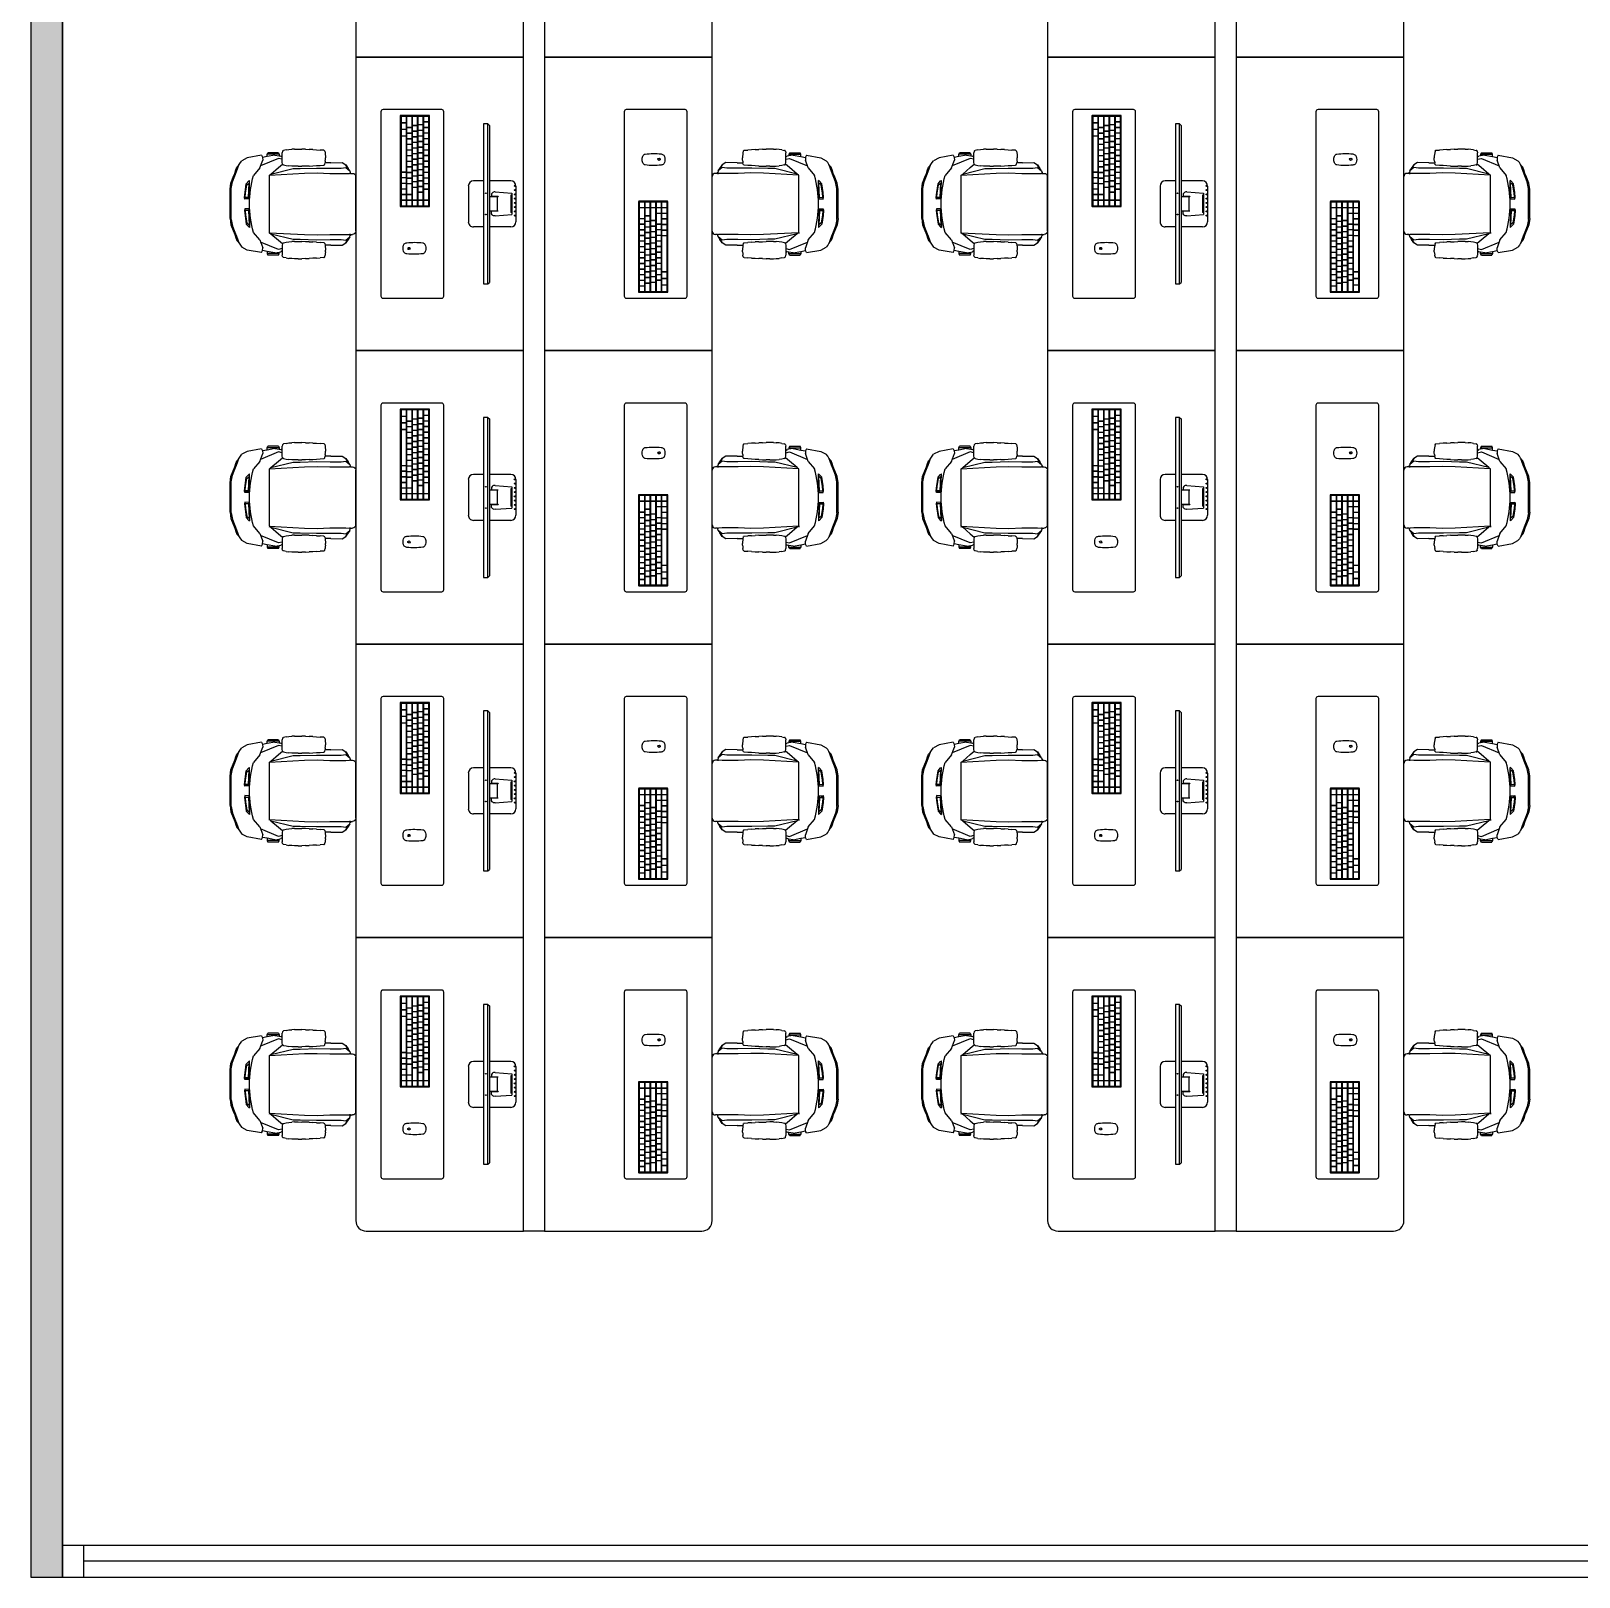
# Model space of a CAD drawing. Header units: centimetres. Extents: x 120 to 1760, y -2 to 1568.
# Drawn here: x 120 to 859, y 78 to 816 of the extents above; entities that cross this region are included whole.
import ezdxf

# ---------------------------------------------------------------- set-up
doc = ezdxf.new("R2010")
doc.units = ezdxf.units.CM
doc.header["$MEASUREMENT"] = 0
for name, color, linetype in [('dwgmodels.com', 250, 'Continuous'), ('Furniture', 130, 'Continuous'), ('hatches', 166, 'Continuous'), ('WIndows', 161, 'Continuous')]:
    doc.layers.add(name, color=color, linetype=linetype)

# ---------------------------------------------------------------- blocks, each defined once
blk = doc.blocks.new('Logo_Apple')
at = {"color": 0}
blk.add_lwpolyline([(1573, 1035, 0.60932574), (1668, -514, -0.13158971), (1143, -1402, -0.15253151), (846, -1554, -0.11925124), (661, -1541, -0.03241254), (435, -1453, 0.12443749), (138, -1397, 0.09953875), (-239, -1497, -0.08742046), (-451, -1559, -0.19162899), (-757, -1474, -0.0788772), (-1001, -1219, -0.16273057), (-1527, 270, -0.29917322), (-917, 1328, -0.21843141), (-209, 1340, 0.01759536), (9, 1258, 0.16365545), (191, 1258, 0.01485398), (341, 1313, -0.03626545), (651, 1413, -0.1104414), (932, 1418, -0.02065594), (1113, 1373, -0.14542297), (1502, 1122, -0.01539362), (1573, 1035)], format="xyb", dxfattribs=at)
blk.add_lwpolyline([(859, 2376, 0.40282968), (71, 1469, 0.40288947)], format="xyb", close=True, dxfattribs=at)
blk = doc.blocks.new('*U14')
blk.add_lwpolyline([(0.65, -0.75, 0.414214), (0.75, -0.65), (0.75, 0.65, 0.414214), (0.65, 0.75), (-0.65, 0.75, 0.414214), (-0.75, 0.65), (-0.75, -0.65, 0.414214), (-0.65, -0.75)], format="xyb", close=True)
blk = doc.blocks.new('*U15')
at = {"color": 0, "linetype": 'ByBlock', "lineweight": -2, "transparency": 16777216}
for p in [(0, 0), (1.55, 0), (3.1, 0), (4.65, 0), (6.2, 0), (7.75, 0), (9.3, 0), (10.85, 0), (12.4, 0), (13.95, 0), (15.5, 0), (17.05, 0)]:
    blk.add_blockref('*U14', p, dxfattribs=at)
blk = doc.blocks.new('*U16')
blk.add_lwpolyline([(0.65, -0.75, 0.414214), (0.75, -0.65), (0.75, 0.65, 0.414214), (0.65, 0.75), (-0.65, 0.75, 0.414214), (-0.75, 0.65), (-0.75, -0.65, 0.414214), (-0.65, -0.75)], format="xyb", close=True)
blk = doc.blocks.new('*U18')
at = {"color": 0, "linetype": 'ByBlock', "lineweight": -2, "transparency": 16777216}
for p in [(0, 0), (1.55, 0), (3.1, 0), (4.65, 0), (6.2, 0), (7.75, 0), (9.3, 0), (10.85, 0), (12.4, 0), (13.95, 0), (15.5, 0)]:
    blk.add_blockref('*U16', p, dxfattribs=at)
blk = doc.blocks.new('*U19')
blk.add_lwpolyline([(-0.78, -0.75), (0.78, -0.75, 0.414214), (0.88, -0.65), (0.88, 0.65, 0.414214), (0.78, 0.75), (-0.78, 0.75, 0.414214), (-0.88, 0.65), (-0.88, -0.65, 0.414214)], format="xyb", close=True)
blk = doc.blocks.new('*U20')
at = {"color": 0, "linetype": 'ByBlock', "lineweight": -2, "transparency": 16777216}
for p in [(0, 0), (1.8105, 0), (3.621, 0)]:
    blk.add_blockref('*U19', p, dxfattribs=at)
blk = doc.blocks.new('*U23')
blk.add_lwpolyline([(0.65, -0.75, 0.414214), (0.75, -0.65), (0.75, 0.65, 0.414214), (0.65, 0.75), (-0.65, 0.75, 0.414214), (-0.75, 0.65), (-0.75, -0.65, 0.414214), (-0.65, -0.75)], format="xyb", close=True)
blk = doc.blocks.new('*U21')
at = {"color": 0, "linetype": 'ByBlock', "lineweight": -2, "transparency": 16777216}
for p in [(0, 0), (1.55, 0), (3.1, 0), (4.65, 0), (6.2, 0), (7.75, 0), (9.3, 0), (10.85, 0), (12.4, 0), (13.95, 0)]:
    blk.add_blockref('*U23', p, dxfattribs=at)
blk = doc.blocks.new('*U26')
blk.add_lwpolyline([(0.65, -0.75, 0.414214), (0.75, -0.65), (0.75, 0.65, 0.414214), (0.65, 0.75), (-0.65, 0.75, 0.414214), (-0.75, 0.65), (-0.75, -0.65, 0.414214), (-0.65, -0.75)], format="xyb", close=True)
blk = doc.blocks.new('*U24')
at = {"color": 0, "linetype": 'ByBlock', "lineweight": -2, "transparency": 16777216}
for p in [(0, 0), (1.55, 0), (3.1, 0), (4.65, 0), (6.2, 0), (7.75, 0)]:
    blk.add_blockref('*U26', p, dxfattribs=at)
blk = doc.blocks.new('Gaming Keyboard')
for points in [[(1713.65, 1257.35, 0.414214), (1713.55, 1257.45), (1688.65, 1257.45, 0.414214), (1688.55, 1257.35), (1688.55, 1249.44, 0.414214), (1688.65, 1249.34), (1713.55, 1249.34, 0.414214), (1713.65, 1249.44)], [(1713.4, 1249.49, 0.414214), (1713.5, 1249.59), (1713.5, 1257.2, 0.414214), (1713.4, 1257.3), (1688.8, 1257.3, 0.414214), (1688.7, 1257.2), (1688.7, 1249.59, 0.414214), (1688.8, 1249.49)], [(1690.17, 1255.73, 0.414214), (1690.27, 1255.83), (1690.27, 1257.13, 0.414214), (1690.17, 1257.23), (1688.87, 1257.23, 0.414214), (1688.77, 1257.13), (1688.77, 1255.83, 0.414214), (1688.87, 1255.73)], [(1691.71, 1255.73, 0.414214), (1691.81, 1255.83), (1691.81, 1257.13, 0.414214), (1691.71, 1257.23), (1690.41, 1257.23, 0.414214), (1690.31, 1257.13), (1690.31, 1255.83, 0.414214), (1690.41, 1255.73)], [(1693.26, 1255.73, 0.414214), (1693.36, 1255.83), (1693.36, 1257.13, 0.414214), (1693.26, 1257.23), (1691.96, 1257.23, 0.414214), (1691.86, 1257.13), (1691.86, 1255.83, 0.414214), (1691.96, 1255.73)], [(1694.81, 1255.73, 0.414214), (1694.91, 1255.83), (1694.91, 1257.13, 0.414214), (1694.81, 1257.23), (1693.51, 1257.23, 0.414214), (1693.41, 1257.13), (1693.41, 1255.83, 0.414214), (1693.51, 1255.73)], [(1696.36, 1255.73, 0.414214), (1696.46, 1255.83), (1696.46, 1257.13, 0.414214), (1696.36, 1257.23), (1695.06, 1257.23, 0.414214), (1694.96, 1257.13), (1694.96, 1255.83, 0.414214), (1695.06, 1255.73)], [(1697.91, 1255.73, 0.414214), (1698.01, 1255.83), (1698.01, 1257.13, 0.414214), (1697.91, 1257.23), (1696.61, 1257.23, 0.414214), (1696.51, 1257.13), (1696.51, 1255.83, 0.414214), (1696.61, 1255.73)], [(1699.46, 1255.73, 0.414214), (1699.56, 1255.83), (1699.56, 1257.13, 0.414214), (1699.46, 1257.23), (1698.16, 1257.23, 0.414214), (1698.06, 1257.13), (1698.06, 1255.83, 0.414214), (1698.16, 1255.73)], [(1701.01, 1255.73, 0.414214), (1701.11, 1255.83), (1701.11, 1257.13, 0.414214), (1701.01, 1257.23), (1699.71, 1257.23, 0.414214), (1699.61, 1257.13), (1699.61, 1255.83, 0.414214), (1699.71, 1255.73)], [(1702.56, 1255.73, 0.414214), (1702.66, 1255.83), (1702.66, 1257.13, 0.414214), (1702.56, 1257.23), (1701.26, 1257.23, 0.414214), (1701.16, 1257.13), (1701.16, 1255.83, 0.414214), (1701.26, 1255.73)], [(1704.11, 1255.73, 0.414214), (1704.21, 1255.83), (1704.21, 1257.13, 0.414214), (1704.11, 1257.23), (1702.81, 1257.23, 0.414214), (1702.71, 1257.13), (1702.71, 1255.83, 0.414214), (1702.81, 1255.73)], [(1705.66, 1255.73, 0.414214), (1705.76, 1255.83), (1705.76, 1257.13, 0.414214), (1705.66, 1257.23), (1704.36, 1257.23, 0.414214), (1704.26, 1257.13), (1704.26, 1255.83, 0.414214), (1704.36, 1255.73)], [(1707.21, 1255.73, 0.414214), (1707.31, 1255.83), (1707.31, 1257.13, 0.414214), (1707.21, 1257.23), (1705.91, 1257.23, 0.414214), (1705.81, 1257.13), (1705.81, 1255.83, 0.414214), (1705.91, 1255.73)], [(1708.76, 1255.73, 0.414214), (1708.86, 1255.83), (1708.86, 1257.13, 0.414214), (1708.76, 1257.23), (1707.46, 1257.23, 0.414214), (1707.36, 1257.13), (1707.36, 1255.83, 0.414214), (1707.46, 1255.73)], [(1708.9, 1257.13), (1708.9, 1255.83, 0.414214), (1709, 1255.73), (1711.79, 1255.73, 0.414214), (1711.89, 1255.83), (1711.89, 1257.13, 0.414214), (1711.79, 1257.23), (1709, 1257.23, 0.414214)], [(1713.33, 1255.73, 0.414214), (1713.43, 1255.83), (1713.43, 1257.13, 0.414214), (1713.33, 1257.23), (1712.03, 1257.23, 0.414214), (1711.93, 1257.13), (1711.93, 1255.83, 0.414214), (1712.03, 1255.73)], [(1688.87, 1254.19), (1690.96, 1254.19, 0.414214), (1691.06, 1254.29), (1691.06, 1255.59, 0.414214), (1690.96, 1255.69), (1688.87, 1255.69, 0.414214), (1688.77, 1255.59), (1688.77, 1254.29, 0.414214)], [(1688.87, 1252.64), (1691.19, 1252.64, 0.414214), (1691.29, 1252.74), (1691.29, 1254.04, 0.414214), (1691.19, 1254.14), (1688.87, 1254.14, 0.414214), (1688.77, 1254.04), (1688.77, 1252.74, 0.414214)], [(1688.77, 1252.5), (1688.77, 1251.2, 0.414214), (1688.87, 1251.1), (1691.75, 1251.1, 0.414214), (1691.85, 1251.2), (1691.85, 1252.5, 0.414214), (1691.75, 1252.6), (1688.87, 1252.6, 0.414214)], [(1707.38, 1251.2, 0.414214), (1707.48, 1251.1), (1710.23, 1251.1, 0.414214), (1710.33, 1251.2), (1710.33, 1252.5, 0.414214), (1710.23, 1252.6), (1707.48, 1252.6, 0.414214), (1707.38, 1252.5)], [(1711.79, 1252.64, 0.414214), (1711.89, 1252.74), (1711.89, 1254.04, 0.414214), (1711.79, 1254.14), (1708.47, 1254.14, 0.414214), (1708.37, 1254.04), (1708.37, 1252.74, 0.414214), (1708.47, 1252.64)], [(1709.79, 1254.19), (1711.79, 1254.19, 0.414214), (1711.89, 1254.29), (1711.89, 1255.59, 0.414214), (1711.79, 1255.69), (1709.79, 1255.69, 0.414214), (1709.69, 1255.59), (1709.69, 1254.29, 0.414214)], [(1711.78, 1251.1, 0.414214), (1711.88, 1251.2), (1711.88, 1252.5, 0.414214), (1711.78, 1252.6), (1710.48, 1252.6, 0.414214), (1710.38, 1252.5), (1710.38, 1251.2, 0.414214), (1710.48, 1251.1)], [(1713.33, 1254.19, 0.414214), (1713.43, 1254.29), (1713.43, 1255.59, 0.414214), (1713.33, 1255.69), (1712.03, 1255.69, 0.414214), (1711.93, 1255.59), (1711.93, 1254.29, 0.414214), (1712.03, 1254.19)], [(1713.33, 1252.64, 0.414214), (1713.43, 1252.74), (1713.43, 1254.04, 0.414214), (1713.33, 1254.14), (1712.03, 1254.14, 0.414214), (1711.93, 1254.04), (1711.93, 1252.74, 0.414214), (1712.03, 1252.64)], [(1713.33, 1251.1, 0.414214), (1713.43, 1251.2), (1713.43, 1252.5, 0.414214), (1713.33, 1252.6), (1712.03, 1252.6, 0.414214), (1711.93, 1252.5), (1711.93, 1251.2, 0.414214), (1712.03, 1251.1)], [(1694.3, 1249.56), (1704.04, 1249.56, 0.414214), (1704.14, 1249.66), (1704.14, 1250.96, 0.414214), (1704.04, 1251.06), (1694.3, 1251.06, 0.414214), (1694.2, 1250.96), (1694.2, 1249.66, 0.414214)]]:
    blk.add_lwpolyline(points, format="xyb", close=True)
for name, p in [('*U15', (1691.85, 1254.94)), ('*U18', (1692.08, 1253.39)), ('*U21', (1692.64, 1251.85)), ('*U20', (1689.65, 1250.31)), ('*U24', (1704.93, 1250.31))]:
    blk.add_blockref(name, p)
blk = doc.blocks.new('iMac 27_top persp_dwgmodels.com')
at = {"layer": 'dwgmodels.com', "color": 0}
blk.add_lwpolyline([(233.3, -112.2, -0.198798), (246.3, -121.7, -0.10516), (247, -123.8, -0.060397), (247.5, -195.7, -0.156139), (242.2, -207.5, -0.13832), (236, -211.3, -0.081219), (222.7, -213, -0.081219), (209.4, -211.3, -0.13832), (203.2, -207.5, -0.156139), (197.9, -195.7, -0.060397), (198.4, -123.8, -0.10516), (199.1, -121.7, -0.198798), (212.1, -112.2, -0.111855)], format="xyb", close=True, dxfattribs=at)
at = {"xscale": 16.18889660343129, "yscale": 16.18889660343129, "zscale": 16.18889660343129}
blk.add_blockref('Gaming Keyboard', (-27706.2, -20451.1), dxfattribs=at)
at = {"layer": 'dwgmodels.com', "color": 0, "xscale": 0.002856511494637426, "yscale": 0.002856511494637426, "zscale": 0.002856511494637426}
blk.add_blockref('Logo_Apple', (223.3, -186.6), dxfattribs=at)
blk = doc.blocks.new('gamingchairplan')
at = {"layer": 'Furniture'}
for p, q in [((0.2846, 0.5474), (0.3022, 0.58)), ((0.3133, 0.5896), (0.3022, 0.58)), ((0.3251, 0.5967), (0.3133, 0.5896)), ((0.3316, 0.6015), (0.3251, 0.5967)), ((0.3288, 0.599), (0.3251, 0.5967)), ((0.3458, 0.6055), (0.3288, 0.599)), ((0.3288, 0.599), (0.3316, 0.6015)), ((0.3417, 0.6105), (0.3316, 0.6015)), ((0.3316, 0.6015), (0.3317, 0.6015)), ((0.3577, 0.6167), (0.3417, 0.6105)), ((0.368, 0.6123), (0.3458, 0.6055)), ((0.3787, 0.6231), (0.3577, 0.6167)), ((0.3935, 0.6234), (0.368, 0.6123)), ((0.4028, 0.6337), (0.3787, 0.6231)), ((0.4301, 0.6379), (0.3935, 0.6234)), ((0.4374, 0.6475), (0.4028, 0.6337)), ((0.4705, 0.6461), (0.4301, 0.6379)), ((0.4756, 0.6524), (0.4374, 0.6475)), ((0.6585, 0.6461), (0.4705, 0.6461)), ((0.6534, 0.6524), (0.4756, 0.6524)), ((0.5253, 0.5647), (0.4948, 0.5613)), ((0.5355, 0.563), (0.5253, 0.5647)), ((0.5934, 0.563), (0.6036, 0.5647)), ((0.6036, 0.5647), (0.6341, 0.5613)), ((0.6534, 0.6524), (0.6916, 0.6475)), ((0.6585, 0.6461), (0.6989, 0.6379)), ((0.6916, 0.6475), (0.7262, 0.6337)), ((0.6989, 0.6379), (0.7354, 0.6234)), ((0.7262, 0.6337), (0.7503, 0.6231)), ((0.7354, 0.6234), (0.761, 0.6123)), ((0.7503, 0.6231), (0.7713, 0.6167)), ((0.761, 0.6123), (0.7832, 0.6055)), ((0.7713, 0.6167), (0.7873, 0.6105)), ((0.7832, 0.6055), (0.8001, 0.599)), ((0.7873, 0.6105), (0.7973, 0.6015)), ((0.8001, 0.599), (0.7973, 0.6015)), ((0.7973, 0.6015), (0.7973, 0.6015)), ((0.7973, 0.6015), (0.8038, 0.5967)), ((0.8001, 0.599), (0.8038, 0.5967)), ((0.8038, 0.5967), (0.8157, 0.5896)), ((0.8157, 0.5896), (0.8267, 0.58)), ((0.8444, 0.5474), (0.8267, 0.58)), ((0.2692, 0.4618), (0.2846, 0.5474)), ((0.3456, 0.4713), (0.2981, 0.454)), ((0.3456, 0.4713), (0.3913, 0.5101)), ((0.4245, 0.5378), (0.4219, 0.5332)), ((0.5253, 0.5367), (0.4219, 0.5332)), ((0.4422, 0.5534), (0.4245, 0.5378)), ((0.4487, 0.5508), (0.4383, 0.5355)), ((0.5254, 0.5395), (0.4383, 0.5355)), ((0.4948, 0.5613), (0.4422, 0.5534)), ((0.4984, 0.5584), (0.4487, 0.5508)), ((0.5229, 0.561), (0.4984, 0.5584)), ((0.5229, 0.561), (0.5254, 0.5597)), ((0.5338, 0.5376), (0.5253, 0.5367)), ((0.5254, 0.5395), (0.5254, 0.5597)), ((0.5254, 0.5597), (0.5278, 0.5584)), ((0.5278, 0.5584), (0.5254, 0.5395)), ((0.5338, 0.5376), (0.5355, 0.563)), ((0.5951, 0.5376), (0.5934, 0.563)), ((0.5951, 0.5376), (0.6036, 0.5367)), ((0.6036, 0.5597), (0.6012, 0.5584)), ((0.6012, 0.5584), (0.6036, 0.5395)), ((0.6061, 0.561), (0.6036, 0.5597)), ((0.6036, 0.5395), (0.6036, 0.5597)), ((0.6036, 0.5395), (0.6907, 0.5355)), ((0.6036, 0.5367), (0.7071, 0.5332)), ((0.6061, 0.561), (0.6305, 0.5584)), ((0.6305, 0.5584), (0.6803, 0.5508)), ((0.6341, 0.5613), (0.6867, 0.5534)), ((0.6803, 0.5508), (0.6907, 0.5355)), ((0.6867, 0.5534), (0.7045, 0.5378)), ((0.7045, 0.5378), (0.7071, 0.5332)), ((0.7834, 0.4713), (0.7376, 0.5101)), ((0.7834, 0.4713), (0.8309, 0.454)), ((0.8597, 0.4618), (0.8444, 0.5474)), ((0.2626, 0.4265), (0.2536, 0.4219)), ((0.2536, 0.3589), (0.2536, 0.4219)), ((0.2765, 0.4265), (0.2626, 0.4265)), ((0.2626, 0.3543), (0.2626, 0.4265)), ((0.2676, 0.3799), (0.2765, 0.4265)), ((0.2676, 0.3799), (0.2723, 0.3543)), ((0.2692, 0.4618), (0.2811, 0.4544)), ((0.2765, 0.4265), (0.2818, 0.4544)), ((0.2811, 0.4544), (0.2818, 0.4544)), ((0.2818, 0.4544), (0.2981, 0.454)), ((0.2879, 0.3587), (0.3332, 0.4668)), ((0.3829, 0.4035), (0.3439, 0.3572)), ((0.3829, 0.4035), (0.3496, 0.2692)), ((0.3899, 0.4118), (0.3778, 0.2002)), ((0.3899, 0.4118), (0.3829, 0.4035)), ((0.3913, 0.4135), (0.3899, 0.4118)), ((0.7376, 0.4135), (0.3913, 0.4135)), ((0.7376, 0.4135), (0.7444, 0.4143)), ((0.7376, 0.4135), (0.7391, 0.4118)), ((0.7391, 0.4118), (0.7512, 0.2002)), ((0.7391, 0.4118), (0.7461, 0.4035)), ((0.7461, 0.4035), (0.7794, 0.2692)), ((0.7461, 0.4035), (0.7851, 0.3572)), ((0.8411, 0.3587), (0.7958, 0.4668)), ((0.8472, 0.4544), (0.8309, 0.454)), ((0.8478, 0.4544), (0.8472, 0.4544)), ((0.8525, 0.4265), (0.8472, 0.4544)), ((0.8597, 0.4618), (0.8478, 0.4544)), ((0.8525, 0.4265), (0.8663, 0.4265)), ((0.8614, 0.3799), (0.8525, 0.4265)), ((0.8614, 0.3799), (0.8567, 0.3543)), ((0.8663, 0.4265), (0.8754, 0.4219)), ((0.8663, 0.3543), (0.8663, 0.4265)), ((0.8754, 0.3589), (0.8754, 0.4219)), ((0.2337, 0.2945), (0.2321, 0.2776)), ((0.2363, 0.3114), (0.2337, 0.2945)), ((0.2363, 0.3114), (0.2398, 0.328)), ((0.2406, 0.3304), (0.2398, 0.328)), ((0.2422, 0.3323), (0.2406, 0.3304)), ((0.2444, 0.3335), (0.2422, 0.3323)), ((0.2444, 0.3335), (0.2541, 0.3356)), ((0.2536, 0.3589), (0.2626, 0.3543)), ((0.2788, 0.3356), (0.2541, 0.3356)), ((0.2626, 0.3543), (0.2723, 0.3543)), ((0.2723, 0.3543), (0.2743, 0.343)), ((0.2788, 0.3356), (0.2743, 0.343)), ((0.2928, 0.3356), (0.2788, 0.3356)), ((0.2928, 0.3356), (0.2879, 0.3587)), ((0.3133, 0.3356), (0.2928, 0.3356)), ((0.3218, 0.3337), (0.3133, 0.3356)), ((0.3235, 0.3342), (0.3218, 0.3337)), ((0.323, 0.3335), (0.3218, 0.3337)), ((0.323, 0.3335), (0.3253, 0.3323)), ((0.3439, 0.3572), (0.3235, 0.3342)), ((0.3269, 0.3304), (0.3253, 0.3323)), ((0.3277, 0.328), (0.3269, 0.3304)), ((0.3277, 0.328), (0.3312, 0.3114)), ((0.3312, 0.3114), (0.3338, 0.2945)), ((0.3354, 0.2776), (0.3338, 0.2945)), ((0.7851, 0.3572), (0.8055, 0.3342)), ((0.7952, 0.2945), (0.7935, 0.2776)), ((0.7977, 0.3114), (0.7952, 0.2945)), ((0.8012, 0.328), (0.7977, 0.3114)), ((0.802, 0.3304), (0.8012, 0.328)), ((0.8037, 0.3323), (0.802, 0.3304)), ((0.8059, 0.3335), (0.8037, 0.3323)), ((0.8055, 0.3342), (0.8072, 0.3337)), ((0.8059, 0.3335), (0.8072, 0.3337)), ((0.8072, 0.3337), (0.8156, 0.3356)), ((0.8156, 0.3356), (0.8362, 0.3356)), ((0.8362, 0.3356), (0.8411, 0.3587)), ((0.8362, 0.3356), (0.8502, 0.3356)), ((0.8502, 0.3356), (0.8546, 0.343)), ((0.8502, 0.3356), (0.8748, 0.3356)), ((0.8567, 0.3543), (0.8546, 0.343)), ((0.8663, 0.3543), (0.8567, 0.3543)), ((0.8754, 0.3589), (0.8663, 0.3543)), ((0.8845, 0.3335), (0.8748, 0.3356)), ((0.8845, 0.3335), (0.8868, 0.3323)), ((0.8868, 0.3323), (0.8884, 0.3304)), ((0.8892, 0.328), (0.8884, 0.3304)), ((0.8927, 0.3114), (0.8892, 0.328)), ((0.8927, 0.3114), (0.8953, 0.2945)), ((0.8969, 0.2776), (0.8953, 0.2945)), ((0.2314, 0.2606), (0.2321, 0.2776)), ((0.2314, 0.2606), (0.2314, 0.2383)), ((0.2314, 0.2383), (0.2317, 0.2161)), ((0.2323, 0.1938), (0.2317, 0.2161)), ((0.2323, 0.1938), (0.2331, 0.1716)), ((0.3344, 0.1716), (0.3352, 0.1938)), ((0.3352, 0.1938), (0.3357, 0.2161)), ((0.3361, 0.2606), (0.3354, 0.2776)), ((0.3361, 0.2383), (0.3357, 0.2161)), ((0.3361, 0.2383), (0.3361, 0.2606)), ((0.3495, 0.2254), (0.3473, 0.128)), ((0.3496, 0.2692), (0.3495, 0.2254)), ((0.3778, 0.2002), (0.3761, 0.1235)), ((0.7512, 0.2002), (0.7529, 0.1235)), ((0.7794, 0.2692), (0.7795, 0.2254)), ((0.7795, 0.2254), (0.7817, 0.128)), ((0.7928, 0.2606), (0.7935, 0.2776)), ((0.7928, 0.2606), (0.7929, 0.2383)), ((0.7929, 0.2383), (0.7932, 0.2161)), ((0.7938, 0.1938), (0.7932, 0.2161)), ((0.7946, 0.1716), (0.7938, 0.1938)), ((0.8967, 0.1938), (0.8959, 0.1716)), ((0.8967, 0.1938), (0.8972, 0.2161)), ((0.8976, 0.2606), (0.8969, 0.2776)), ((0.8975, 0.2383), (0.8972, 0.2161)), ((0.8975, 0.2383), (0.8976, 0.2606)), ((0.2342, 0.1494), (0.2331, 0.1716)), ((0.2342, 0.1494), (0.2355, 0.1271)), ((0.2355, 0.1271), (0.2371, 0.1048)), ((0.2389, 0.0827), (0.2371, 0.1048)), ((0.3304, 0.1048), (0.3286, 0.0827)), ((0.332, 0.1271), (0.3304, 0.1048)), ((0.3333, 0.1494), (0.332, 0.1271)), ((0.3344, 0.1716), (0.3333, 0.1494)), ((0.3473, 0.128), (0.348, 0.0437)), ((0.3761, 0.1235), (0.3795, 0.0451)), ((0.7529, 0.1235), (0.7495, 0.0451)), ((0.7817, 0.128), (0.781, 0.0437)), ((0.7946, 0.1716), (0.7957, 0.1494)), ((0.797, 0.1271), (0.7957, 0.1494)), ((0.797, 0.1271), (0.7986, 0.1048)), ((0.8004, 0.0827), (0.7986, 0.1048)), ((0.8901, 0.0827), (0.8919, 0.1048)), ((0.8935, 0.1271), (0.8919, 0.1048)), ((0.8935, 0.1271), (0.8948, 0.1494)), ((0.8948, 0.1494), (0.8959, 0.1716)), ((0.2396, 0.0803), (0.2389, 0.0827)), ((0.2396, 0.0803), (0.2413, 0.0783)), ((0.2436, 0.0772), (0.2413, 0.0783)), ((0.2436, 0.0772), (0.2535, 0.0751)), ((0.2535, 0.0751), (0.2635, 0.0735)), ((0.2635, 0.0735), (0.2736, 0.0726)), ((0.2736, 0.0726), (0.2837, 0.0723)), ((0.2939, 0.0726), (0.2837, 0.0723)), ((0.304, 0.0735), (0.2939, 0.0726)), ((0.304, 0.0735), (0.314, 0.0751)), ((0.3146, 0.0397), (0.3137, -0.0296)), ((0.3143, 0.0751), (0.314, 0.0751)), ((0.3239, 0.0772), (0.3143, 0.0751)), ((0.3146, 0.0397), (0.3143, 0.0751)), ((0.3262, 0.0783), (0.3239, 0.0772)), ((0.3278, 0.0803), (0.3262, 0.0783)), ((0.3286, 0.0827), (0.3278, 0.0803)), ((0.348, 0.0437), (0.3481, -0.0236)), ((0.3795, 0.0451), (0.3793, -0.0124)), ((0.7495, 0.0451), (0.7496, -0.0124)), ((0.781, 0.0437), (0.7809, -0.0236)), ((0.8011, 0.0803), (0.8004, 0.0827)), ((0.8011, 0.0803), (0.8028, 0.0783)), ((0.8051, 0.0772), (0.8028, 0.0783)), ((0.8051, 0.0772), (0.8146, 0.0751)), ((0.8144, 0.0397), (0.8146, 0.0751)), ((0.8144, 0.0397), (0.8152, -0.0296)), ((0.8146, 0.0751), (0.815, 0.0751)), ((0.815, 0.0751), (0.825, 0.0735)), ((0.825, 0.0735), (0.8351, 0.0726)), ((0.8351, 0.0726), (0.8452, 0.0723)), ((0.8554, 0.0726), (0.8452, 0.0723)), ((0.8554, 0.0726), (0.8654, 0.0735)), ((0.8654, 0.0735), (0.8755, 0.0751)), ((0.8854, 0.0772), (0.8755, 0.0751)), ((0.8854, 0.0772), (0.8877, 0.0783)), ((0.8893, 0.0803), (0.8877, 0.0783)), ((0.8901, 0.0827), (0.8893, 0.0803)), ((0.3137, -0.0296), (0.3273, -0.0508)), ((0.3273, -0.0508), (0.3493, -0.0651)), ((0.3493, -0.0651), (0.3286, -0.0507)), ((0.3481, -0.0236), (0.3439, -0.0507)), ((0.3439, -0.0507), (0.3643, -0.0756)), ((0.3643, -0.0756), (0.3493, -0.0651)), ((0.3643, -0.0756), (0.3732, -0.0784)), ((0.3787, -0.0812), (0.3732, -0.0784)), ((0.3732, -0.0784), (0.3787, -0.0802)), ((0.3791, -0.0508), (0.3787, -0.0744)), ((0.3787, -0.0802), (0.3787, -0.0744)), ((0.3787, -0.0802), (0.3787, -0.0812)), ((0.3787, -0.0812), (0.3787, -0.0921)), ((0.3793, -0.0124), (0.3791, -0.0508)), ((0.7496, -0.0124), (0.7499, -0.0508)), ((0.7499, -0.0508), (0.7503, -0.0744)), ((0.7503, -0.0802), (0.7503, -0.0744)), ((0.7503, -0.0812), (0.7558, -0.0784)), ((0.7558, -0.0784), (0.7503, -0.0802)), ((0.7503, -0.0802), (0.7503, -0.0812)), ((0.7503, -0.0812), (0.7503, -0.0921)), ((0.7647, -0.0756), (0.7558, -0.0784)), ((0.7851, -0.0507), (0.7647, -0.0756)), ((0.7647, -0.0756), (0.7797, -0.0651)), ((0.7797, -0.0651), (0.8004, -0.0507)), ((0.8017, -0.0508), (0.7797, -0.0651)), ((0.7809, -0.0236), (0.7851, -0.0507)), ((0.8152, -0.0296), (0.8017, -0.0508)), ((0.7303, -0.1121), (0.3987, -0.1121))]:
    blk.add_line(p, q, dxfattribs=at)
for centre, radius, start, end in [((0.5645, -0.1056), 0.6395, 74.29212, 105.70788), ((0.3987, -0.0921), 0.02, 180, 270), ((0.7303, -0.0921), 0.02, 270, 0)]:
    blk.add_arc(centre, radius, start, end, dxfattribs=at)
blk = doc.blocks.new('Dell S2340T 23-Inch 10-point Multi-Touch Monitor')
at = {"color": 0}
for p, q in [((-77.3, -17.2), (-77.3, -88.7)), ((-40.1, -70.4), (-36, -14.3)), ((-29.2, -14.3), (-29.2, -17.2)), ((-28.6, -14.3), (-28.6, -16.6)), ((28.6, -14.3), (28.6, -16.6)), ((29.2, -14.3), (29.2, -17.2)), ((40.1, -70.4), (36, -14.3)), ((77.3, -17.2), (77.3, -88.7)), ((-268.9, -94.4), (-264.1, -88.7)), ((-264.1, -88.7), (264.1, -88.7)), ((-24.6, -60.1), (-24.6, -82.1)), ((-24.6, -60.1), (-24, -60.1)), ((-24, -60.1), (-24, -88.7)), ((-24, -62.9), (24, -62.9)), ((24, -60.1), (24, -88.7)), ((24, -60.1), (24.6, -60.1)), ((24.6, -60.1), (24.6, -82.1)), ((268.9, -94.4), (264.1, -88.7)), ((-77.3, -108.7), (-77.3, -143.1)), ((77.3, -108.7), (77.3, -143.1))]:
    blk.add_line(p, q, dxfattribs=at)
for points in [[(-60.1, 0), (60.1, 0)], [(-36, -14.3), (36, -14.3)], [(-29.2, -17.2), (29.2, -17.2)], [(-28.6, -16.6), (28.6, -16.6)], [(-268.9, -108.7), (268.9, -108.7), (268.9, -94.4), (-268.9, -94.4), (-268.9, -108.7)], [(-60.1, -160.2), (60.1, -160.2)]]:
    blk.add_lwpolyline(points, dxfattribs=at)
for points in [[(-40.1, -70.4, 0.263666), (-36.6, -80.4), (-33.6, -82.1), (-24.6, -82.1)], [(40.1, -70.4, -0.263666), (36.6, -80.4), (33.6, -82.1), (24.6, -82.1)]]:
    blk.add_lwpolyline(points, format="xyb", dxfattribs=at)
for centre, radius in [((-60.7, -3.8), 1.73), ((-46.4, -3.8), 1.73), ((-32.1, -3.8), 1.73), ((-17.8, -3.8), 1.73), ((-3.5, -3.8), 1.73), ((10.8, -3.8), 1.73), ((25.1, -3.8), 1.73), ((39.4, -3.8), 1.73), ((-35.8, -101.6), 1.14), ((35.8, -101.6), 1.14)]:
    blk.add_circle(centre, radius, dxfattribs=at)
for centre, start, end in [((-60.1, -17.2), 90, 180), ((60.1, -17.2), 0, 90), ((-60.1, -143.1), 180, 270), ((60.1, -143.1), 270, 0)]:
    blk.add_arc(centre, 17.2, start, end, dxfattribs=at)

msp = doc.modelspace()

# ---------------------------------------------------------------- hatches: boundary and pattern name
at = {"layer": 'hatches'}
h = msp.add_hatch(dxfattribs=at)
h.set_pattern_fill('ANSI31', color=256)
h.paths.add_polyline_path([(960.38, 1450.17), (945.38, 1450.17), (945.38, 1207.17), (945.38, 1192.17), (960.38, 1192.17), (1430.38, 1192.17), (1430.38, 1042.17), (1090.38, 1042.17), (1090.38, 1027.17), (1430.38, 1027.17), (1430.38, 992.17), (1430.38, 977.17), (1445.38, 977.17), (1745.38, 977.17), (1745.38, 737.17), (1445.38, 737.17), (1445.38, 884.17), (1430.38, 884.17), (1430.38, 722.47), (1430.38, 720.35), (1445.38, 720.35), (1445.38, 722.17), (1745.38, 722.17), (1745.38, 93.17), (1691.36, 93.17), (1331.38, 93.17), (1331.38, 78.17), (1760.38, 78.17), (1760.38, 992.17), (1445.38, 992.17), (1445.38, 1553.17), (1445.38, 1568.17), (120.38, 1568.17), (120.38, 78.17), (135.38, 78.17), (135.38, 93.17), (135.38, 1192.17), (605.38, 1192.17), (620.38, 1192.17), (620.38, 1207.17), (620.38, 1450.17), (605.38, 1450.17), (605.38, 1207.17), (135.38, 1207.17), (135.38, 1302.37), (135.38, 1397.58), (135.38, 1553.17), (605.38, 1553.17), (605.38, 1543.17), (620.38, 1543.17), (620.38, 1553.17), (945.38, 1553.17), (945.38, 1543.17), (960.38, 1543.17), (960.38, 1544.99), (960.38, 1553.17), (1430.38, 1553.17), (1430.38, 1207.17), (1335.17, 1207.17), (1253.93, 1207.17), (1172.69, 1207.17), (1077.48, 1207.17), (960.38, 1207.17)], flags=17)
h.paths.add_polyline_path([(960.38, 1450.17), (945.38, 1450.17), (945.38, 1207.17), (945.38, 1192.17), (960.38, 1192.17), (1430.38, 1192.17), (1430.38, 1042.17), (1090.38, 1042.17), (1090.38, 1027.17), (1430.38, 1027.17), (1430.38, 992.17), (1430.38, 977.17), (1445.38, 977.17), (1745.38, 977.17), (1745.38, 737.17), (1445.38, 737.17), (1445.38, 884.17), (1430.38, 884.17), (1430.38, 720.35), (1445.38, 720.35), (1445.38, 722.17), (1745.38, 722.17), (1745.38, 93.17), (1691.36, 93.17), (1331.38, 93.17), (1331.38, 78.17), (1760.38, 78.17), (1760.38, 992.17), (1445.38, 992.17), (1445.38, 1553.17), (1445.38, 1568.17), (120.38, 1568.17), (120.38, 78.17), (135.38, 78.17), (135.38, 93.17), (135.38, 1192.17), (605.38, 1192.17), (620.38, 1192.17), (620.38, 1207.17), (620.38, 1450.17), (605.38, 1450.17), (605.38, 1207.17), (135.38, 1207.17), (135.38, 1302.37), (135.38, 1397.58), (135.38, 1553.17), (605.38, 1553.17), (605.38, 1543.17), (620.38, 1543.17), (620.38, 1553.17), (945.38, 1553.17), (945.38, 1543.17), (960.38, 1543.17), (960.38, 1544.99), (960.38, 1553.17), (1430.38, 1553.17), (1430.38, 1207.17), (1335.17, 1207.17), (1253.93, 1207.17), (1172.69, 1207.17), (1077.48, 1207.17), (960.38, 1207.17)], flags=17)
h = msp.add_hatch(dxfattribs=at)
h.set_pattern_fill('ANSI31', color=256)
h.paths.add_polyline_path([(1445.38, 1553.17), (1445.38, 1568.17), (120.38, 1568.17), (120.38, 78.17), (135.38, 78.17), (135.38, 93.17), (135.38, 1192.17), (605.38, 1192.17), (620.38, 1192.17), (620.38, 1207.17), (620.38, 1450.17), (605.38, 1450.17), (605.38, 1207.17), (135.38, 1207.17), (135.38, 1302.37), (135.38, 1397.58), (135.38, 1553.17), (605.38, 1553.17), (605.38, 1543.17), (620.38, 1543.17), (620.38, 1553.17), (945.38, 1553.17), (945.38, 1543.17), (960.38, 1543.17), (960.38, 1544.99), (960.38, 1553.17), (1430.38, 1553.17), (1430.38, 1207.17), (1335.17, 1207.17), (1253.93, 1207.17), (1172.69, 1207.17), (1077.48, 1207.17), (960.38, 1207.17), (960.38, 1450.17), (945.38, 1450.17), (945.38, 1207.17), (945.38, 1192.17), (960.38, 1192.17), (1430.38, 1192.17), (1430.38, 1042.17), (1090.38, 1042.17), (1090.38, 1027.17), (1430.38, 1027.17), (1430.38, 992.17), (1430.38, 977.17), (1445.38, 977.17), (1745.38, 977.17), (1745.38, 737.17), (1445.38, 737.17), (1445.38, 884.17), (1430.38, 884.17), (1430.38, 722.47), (1430.38, 720.35), (1445.38, 720.35), (1445.38, 722.17), (1745.38, 722.17), (1745.38, 93.17), (1691.36, 93.17), (1331.38, 93.17), (1331.38, 78.17), (1760.38, 78.17), (1760.38, 992.17), (1445.38, 992.17)])

# ---------------------------------------------------------------- linework, layer by layer
for points in [[(1331.38, 78.17), (1760.38, 78.17), (1760.38, 992.17), (1445.38, 992.17), (1445.38, 1553.17), (1445.38, 1568.17), (120.38, 1568.17), (120.38, 78.17), (135.38, 78.17)], [(620.38, 1455.17), (620.38, 1207.17), (620.38, 1192.17), (605.38, 1192.17), (135.38, 1192.17), (135.38, 93.17)]]:
    msp.add_lwpolyline(points)
at = {"layer": 'Furniture'}
for p, q in [((365.38, 243.17), (355.38, 243.17)), ((695.38, 243.17), (685.38, 243.17))]:
    msp.add_line(p, q, dxfattribs=at)
msp.add_lwpolyline([(1445.38, 1568.17), (120.38, 1568.17), (120.38, 78.17), (135.38, 78.17), (135.38, 93.17), (135.38, 1192.17), (605.38, 1192.17), (620.38, 1192.17), (620.38, 1207.17), (620.38, 1450.17), (605.38, 1450.17), (605.38, 1207.17), (135.38, 1207.17), (135.38, 1302.37), (135.38, 1397.58), (135.38, 1553.17), (605.38, 1553.17), (605.38, 1543.17), (620.38, 1543.17), (620.38, 1553.17), (945.38, 1553.17)], dxfattribs=at)
for points in [[(275.38, 803.17), (355.38, 803.17), (355.38, 943.17), (275.38, 943.17)], [(445.38, 943.17), (365.38, 943.17), (365.38, 803.17), (445.38, 803.17)], [(605.38, 803.17), (685.38, 803.17), (685.38, 943.17), (605.38, 943.17)], [(775.38, 943.17), (695.38, 943.17), (695.38, 803.17), (775.38, 803.17)], [(275.38, 663.17), (355.38, 663.17), (355.38, 803.17), (275.38, 803.17)], [(445.38, 803.17), (365.38, 803.17), (365.38, 663.17), (445.38, 663.17)], [(605.38, 663.17), (685.38, 663.17), (685.38, 803.17), (605.38, 803.17)], [(775.38, 803.17), (695.38, 803.17), (695.38, 663.17), (775.38, 663.17)], [(275.38, 523.17), (355.38, 523.17), (355.38, 663.17), (275.38, 663.17)], [(445.38, 663.17), (365.38, 663.17), (365.38, 523.17), (445.38, 523.17)], [(605.38, 523.17), (685.38, 523.17), (685.38, 663.17), (605.38, 663.17)], [(775.38, 663.17), (695.38, 663.17), (695.38, 523.17), (775.38, 523.17)], [(275.38, 383.17), (355.38, 383.17), (355.38, 523.17), (275.38, 523.17)], [(445.38, 523.17), (365.38, 523.17), (365.38, 383.17), (445.38, 383.17)], [(605.38, 383.17), (685.38, 383.17), (685.38, 523.17), (605.38, 523.17)], [(775.38, 523.17), (695.38, 523.17), (695.38, 383.17), (775.38, 383.17)]]:
    msp.add_lwpolyline(points, close=True, dxfattribs=at)
for points in [[(287.34, 777.17), (287.34, 689.17, 0.414214), (288.34, 688.17), (316.34, 688.17, 0.414214), (317.34, 689.17), (317.34, 777.17, 0.414214), (316.34, 778.17), (288.34, 778.17, 0.414214)], [(433.42, 689.17), (433.42, 777.17, 0.414214), (432.42, 778.17), (404.42, 778.17, 0.414214), (403.42, 777.17), (403.42, 689.17, 0.414214), (404.42, 688.17), (432.42, 688.17, 0.414214)], [(617.34, 777.17), (617.34, 689.17, 0.414214), (618.34, 688.17), (646.34, 688.17, 0.414214), (647.34, 689.17), (647.34, 777.17, 0.414214), (646.34, 778.17), (618.34, 778.17, 0.414214)], [(763.42, 689.17), (763.42, 777.17, 0.414214), (762.42, 778.17), (734.42, 778.17, 0.414214), (733.42, 777.17), (733.42, 689.17, 0.414214), (734.42, 688.17), (762.42, 688.17, 0.414214)], [(287.34, 637.17), (287.34, 549.17, 0.414214), (288.34, 548.17), (316.34, 548.17, 0.414214), (317.34, 549.17), (317.34, 637.17, 0.414214), (316.34, 638.17), (288.34, 638.17, 0.414214)], [(433.42, 549.17), (433.42, 637.17, 0.414214), (432.42, 638.17), (404.42, 638.17, 0.414214), (403.42, 637.17), (403.42, 549.17, 0.414214), (404.42, 548.17), (432.42, 548.17, 0.414214)], [(617.34, 637.17), (617.34, 549.17, 0.414214), (618.34, 548.17), (646.34, 548.17, 0.414214), (647.34, 549.17), (647.34, 637.17, 0.414214), (646.34, 638.17), (618.34, 638.17, 0.414214)], [(763.42, 549.17), (763.42, 637.17, 0.414214), (762.42, 638.17), (734.42, 638.17, 0.414214), (733.42, 637.17), (733.42, 549.17, 0.414214), (734.42, 548.17), (762.42, 548.17, 0.414214)], [(287.34, 497.17), (287.34, 409.17, 0.414214), (288.34, 408.17), (316.34, 408.17, 0.414214), (317.34, 409.17), (317.34, 497.17, 0.414214), (316.34, 498.17), (288.34, 498.17, 0.414214)], [(433.42, 409.17), (433.42, 497.17, 0.414214), (432.42, 498.17), (404.42, 498.17, 0.414214), (403.42, 497.17), (403.42, 409.17, 0.414214), (404.42, 408.17), (432.42, 408.17, 0.414214)], [(617.34, 497.17), (617.34, 409.17, 0.414214), (618.34, 408.17), (646.34, 408.17, 0.414214), (647.34, 409.17), (647.34, 497.17, 0.414214), (646.34, 498.17), (618.34, 498.17, 0.414214)], [(763.42, 409.17), (763.42, 497.17, 0.414214), (762.42, 498.17), (734.42, 498.17, 0.414214), (733.42, 497.17), (733.42, 409.17, 0.414214), (734.42, 408.17), (762.42, 408.17, 0.414214)], [(280.38, 243.17), (355.38, 243.17), (355.38, 383.17), (275.38, 383.17), (275.38, 248.17, 0.414214)], [(445.38, 383.17), (365.38, 383.17), (365.38, 243.17), (440.38, 243.17, 0.414214), (445.38, 248.17)], [(610.38, 243.17), (685.38, 243.17), (685.38, 383.17), (605.38, 383.17), (605.38, 248.17, 0.414214)], [(775.38, 383.17), (695.38, 383.17), (695.38, 243.17), (770.38, 243.17, 0.414214), (775.38, 248.17)], [(287.34, 357.17), (287.34, 269.17, 0.414214), (288.34, 268.17), (316.34, 268.17, 0.414214), (317.34, 269.17), (317.34, 357.17, 0.414214), (316.34, 358.17), (288.34, 358.17, 0.414214)], [(433.42, 269.17), (433.42, 357.17, 0.414214), (432.42, 358.17), (404.42, 358.17, 0.414214), (403.42, 357.17), (403.42, 269.17, 0.414214), (404.42, 268.17), (432.42, 268.17, 0.414214)], [(617.34, 357.17), (617.34, 269.17, 0.414214), (618.34, 268.17), (646.34, 268.17, 0.414214), (647.34, 269.17), (647.34, 357.17, 0.414214), (646.34, 358.17), (618.34, 358.17, 0.414214)], [(763.42, 269.17), (763.42, 357.17, 0.414214), (762.42, 358.17), (734.42, 358.17, 0.414214), (733.42, 357.17), (733.42, 269.17, 0.414214), (734.42, 268.17), (762.42, 268.17, 0.414214)]]:
    msp.add_lwpolyline(points, format="xyb", close=True, dxfattribs=at)
at = {"layer": 'WIndows'}
for p, q in [((135.38, 93.17), (135.38, 78.17)), ((145.38, 93.17), (135.38, 93.17)), ((1025.38, 93.17), (145.38, 93.17)), ((145.38, 93.17), (145.38, 78.17)), ((1025.38, 85.67), (145.38, 85.67)), ((135.38, 78.17), (145.38, 78.17)), ((145.38, 78.17), (1025.38, 78.17))]:
    msp.add_line(p, q, dxfattribs=at)

# ---------------------------------------------------------------- block references
at = {"layer": 'Furniture', "color": 130, "xscale": 0.1067520349690783, "yscale": 0.1067520349690783, "zscale": 0.1067520349690783}
for p, rotation in [((320.63, 735.77), 270), ((650.63, 735.77), 270), ((400.13, 730.57), 89.99999999999999), ((730.13, 730.57), 89.99999999999999), ((320.63, 595.77), 270), ((650.63, 595.77), 270), ((400.13, 590.57), 89.99999999999999), ((730.13, 590.57), 89.99999999999999), ((320.63, 455.77), 270), ((650.63, 455.77), 270), ((400.13, 450.57), 89.99999999999999), ((730.13, 450.57), 89.99999999999999), ((320.63, 315.77), 270), ((650.63, 315.77), 270), ((400.13, 310.57), 89.99999999999999), ((730.13, 310.57), 89.99999999999999)]:
    msp.add_blockref('iMac 27_top persp_dwgmodels.com', p, dxfattribs=dict(at, rotation=rotation))
at = {"layer": 'Furniture'}
for name, p, xscale, yscale, zscale, rotation in [('Dell S2340T 23-Inch 10-point Multi-Touch Monitor', (351.77, 733.17), 0.1418108627155057, 0.1418108627155057, 0.1418108627155057, 270), ('Dell S2340T 23-Inch 10-point Multi-Touch Monitor', (681.77, 733.17), 0.1418108627155057, 0.1418108627155057, 0.1418108627155057, 270), ('gamingchairplan', (266.58, 777.49), -78.52533606227294, 78.52533606227294, 78.52533606227294, 90), ('gamingchairplan', (454.18, 777.49), 78.52533606227294, 78.52533606227294, 78.52533606227294, 270), ('gamingchairplan', (596.58, 777.49), -78.52533606227294, 78.52533606227294, 78.52533606227294, 90), ('gamingchairplan', (784.18, 777.49), 78.52533606227294, 78.52533606227294, 78.52533606227294, 270), ('Dell S2340T 23-Inch 10-point Multi-Touch Monitor', (351.77, 593.17), 0.1418108627155057, 0.1418108627155057, 0.1418108627155057, 270), ('Dell S2340T 23-Inch 10-point Multi-Touch Monitor', (681.77, 593.17), 0.1418108627155057, 0.1418108627155057, 0.1418108627155057, 270), ('gamingchairplan', (266.58, 637.49), -78.52533606227294, 78.52533606227294, 78.52533606227294, 90), ('gamingchairplan', (454.18, 637.49), 78.52533606227294, 78.52533606227294, 78.52533606227294, 270), ('gamingchairplan', (596.58, 637.49), -78.52533606227294, 78.52533606227294, 78.52533606227294, 90), ('gamingchairplan', (784.18, 637.49), 78.52533606227294, 78.52533606227294, 78.52533606227294, 270), ('Dell S2340T 23-Inch 10-point Multi-Touch Monitor', (351.77, 453.17), 0.1418108627155057, 0.1418108627155057, 0.1418108627155057, 270), ('Dell S2340T 23-Inch 10-point Multi-Touch Monitor', (681.77, 453.17), 0.1418108627155057, 0.1418108627155057, 0.1418108627155057, 270), ('gamingchairplan', (266.58, 497.49), -78.52533606227294, 78.52533606227294, 78.52533606227294, 90), ('gamingchairplan', (454.18, 497.49), 78.52533606227294, 78.52533606227294, 78.52533606227294, 270), ('gamingchairplan', (596.58, 497.49), -78.52533606227294, 78.52533606227294, 78.52533606227294, 90), ('gamingchairplan', (784.18, 497.49), 78.52533606227294, 78.52533606227294, 78.52533606227294, 270), ('Dell S2340T 23-Inch 10-point Multi-Touch Monitor', (351.77, 313.17), 0.1418108627155057, 0.1418108627155057, 0.1418108627155057, 270), ('Dell S2340T 23-Inch 10-point Multi-Touch Monitor', (681.77, 313.17), 0.1418108627155057, 0.1418108627155057, 0.1418108627155057, 270), ('gamingchairplan', (266.58, 357.49), -78.52533606227294, 78.52533606227294, 78.52533606227294, 90), ('gamingchairplan', (454.18, 357.49), 78.52533606227294, 78.52533606227294, 78.52533606227294, 270), ('gamingchairplan', (596.58, 357.49), -78.52533606227294, 78.52533606227294, 78.52533606227294, 90), ('gamingchairplan', (784.18, 357.49), 78.52533606227294, 78.52533606227294, 78.52533606227294, 270)]:
    msp.add_blockref(name, p, dxfattribs=dict(at, xscale=xscale, yscale=yscale, zscale=zscale, rotation=rotation))

doc.saveas('drawing.dxf')
